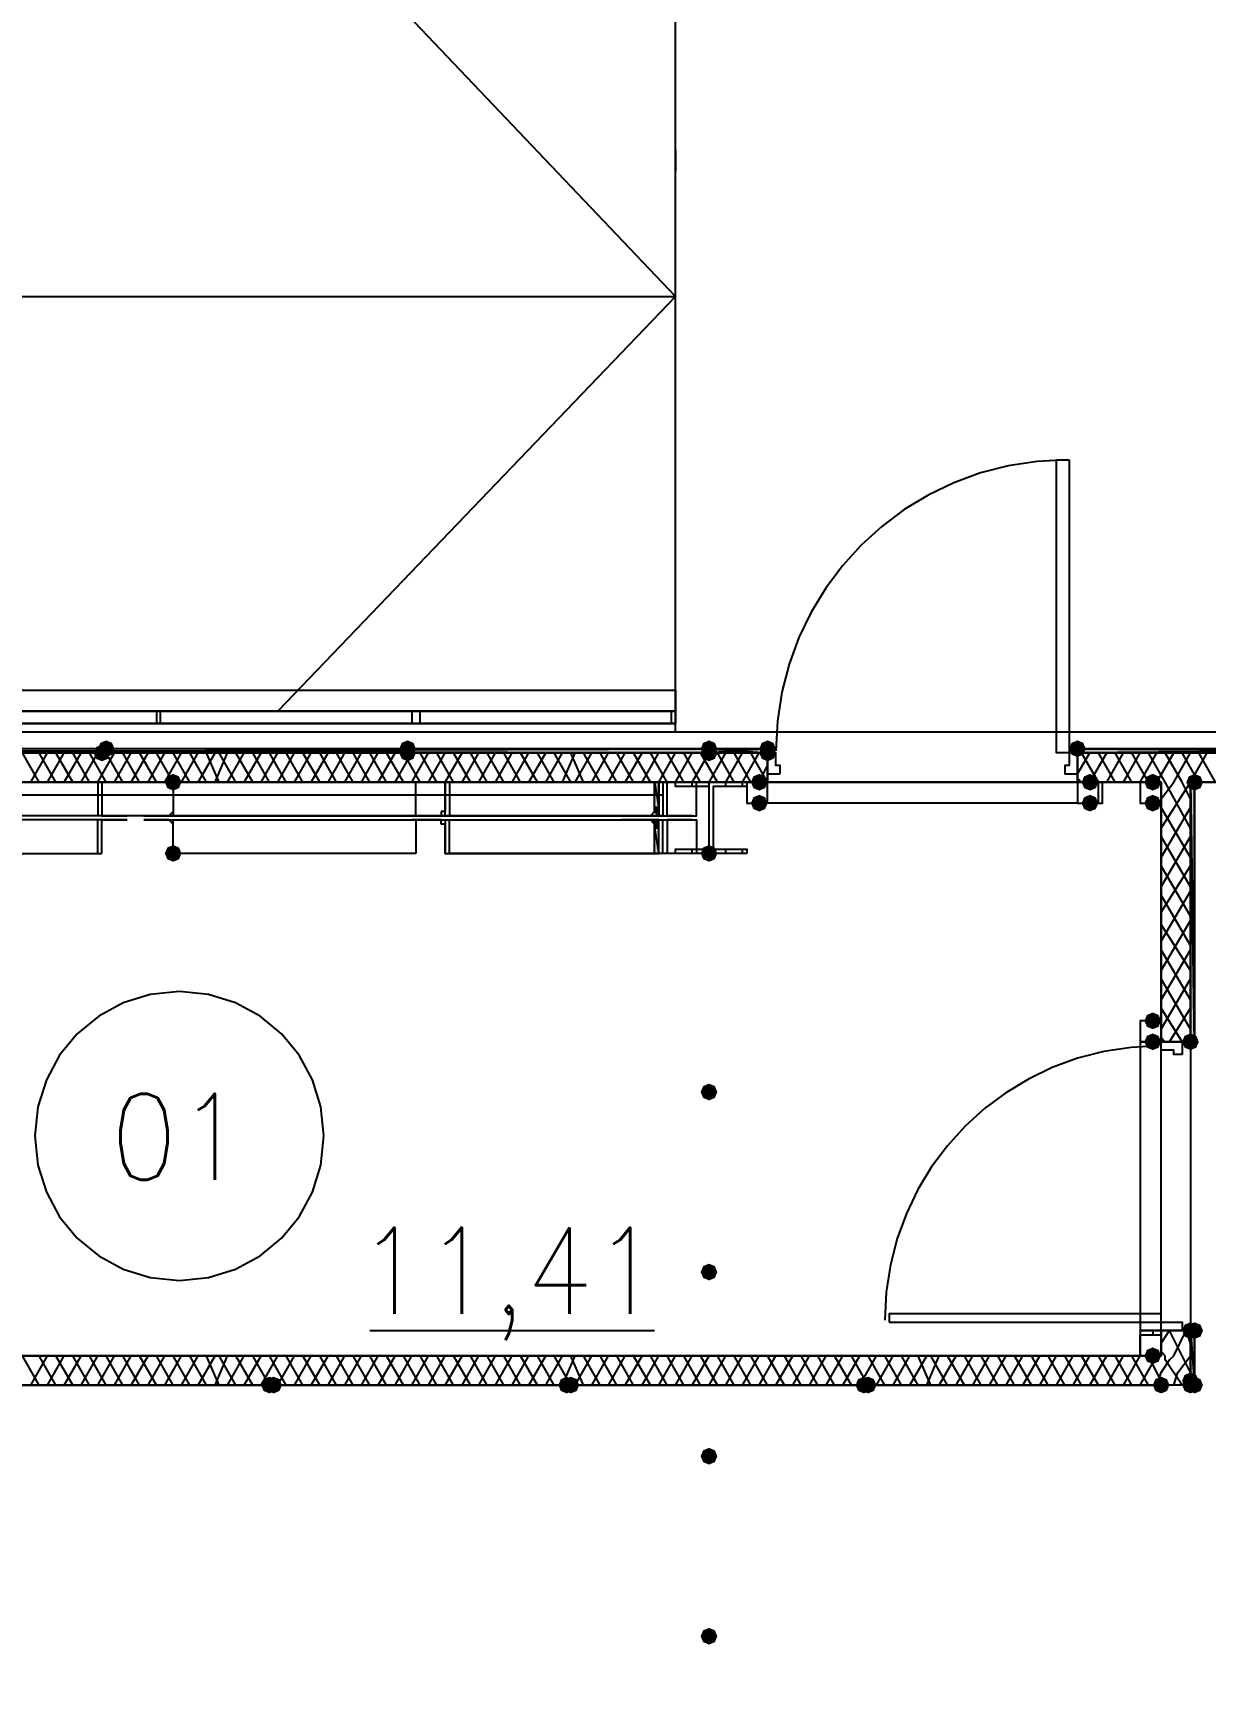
# Model space of a CAD drawing. Header units: millimetres. Extents: x 0 to 420, y 0 to 297.
# Drawn here: x 109.58 to 121.43, y 213.15 to 229.79 of the extents above; entities that cross this region are included whole.
import ezdxf

# ---------------------------------------------------------------- set-up
doc = ezdxf.new("R2010")
doc.units = ezdxf.units.MM
doc.layers.get('0').update_dxf_attribs({"linetype": 'CONTINUOUS'})
doc.styles.get("Standard").update_dxf_attribs({"font": 'STANDARD'})

msp = doc.modelspace()

# ---------------------------------------------------------------- hatches: boundary and pattern name
at = {"true_color": 0x0000fe}
for points in [[(110.405333, 222.546333), (110.380463, 222.486537), (110.320667, 222.461667), (110.260871, 222.486537), (110.236, 222.546333), (110.260871, 222.606129), (110.320667, 222.631), (110.380462, 222.606129)], [(113.453333, 222.546333), (113.428462, 222.486537), (113.368667, 222.461667), (113.308871, 222.486537), (113.284, 222.546333), (113.308871, 222.606129), (113.368667, 222.631), (113.428462, 222.606129)], [(116.501333, 222.546333), (116.476463, 222.486537), (116.416667, 222.461667), (116.356871, 222.486537), (116.332, 222.546333), (116.356871, 222.606129), (116.416667, 222.631), (116.476462, 222.606129)], [(116.501333, 222.546333), (116.476463, 222.486537), (116.416667, 222.461667), (116.356871, 222.486537), (116.332, 222.546333), (116.356871, 222.606129), (116.416667, 222.631), (116.476462, 222.606129)], [(117.094, 222.546333), (117.069129, 222.486537), (117.009333, 222.461667), (116.949538, 222.486537), (116.924667, 222.546333), (116.949537, 222.606129), (117.009333, 222.631), (117.069129, 222.606129)], [(120.226667, 222.546333), (120.201796, 222.486537), (120.142, 222.461667), (120.082204, 222.486537), (120.057333, 222.546333), (120.082204, 222.606129), (120.142, 222.631), (120.201796, 222.606129)], [(120.226667, 222.546333), (120.201796, 222.486537), (120.142, 222.461667), (120.082204, 222.486537), (120.057333, 222.546333), (120.082204, 222.606129), (120.142, 222.631), (120.201796, 222.606129)], [(110.363, 222.504), (110.338129, 222.444204), (110.278333, 222.419333), (110.218538, 222.444204), (110.193667, 222.504), (110.218537, 222.563796), (110.278333, 222.588667), (110.338129, 222.563796)], [(113.453333, 222.504), (113.428462, 222.444204), (113.368667, 222.419333), (113.308871, 222.444204), (113.284, 222.504), (113.308871, 222.563796), (113.368667, 222.588667), (113.428462, 222.563796)], [(116.501333, 222.504), (116.476463, 222.444204), (116.416667, 222.419333), (116.356871, 222.444204), (116.332, 222.504), (116.356871, 222.563796), (116.416667, 222.588667), (116.476462, 222.563796)], [(116.501333, 222.504), (116.476463, 222.444204), (116.416667, 222.419333), (116.356871, 222.444204), (116.332, 222.504), (116.356871, 222.563796), (116.416667, 222.588667), (116.476462, 222.563796)], [(116.501333, 222.504), (116.476463, 222.444204), (116.416667, 222.419333), (116.356871, 222.444204), (116.332, 222.504), (116.356871, 222.563796), (116.416667, 222.588667), (116.476462, 222.563796)], [(117.094, 222.504), (117.069129, 222.444204), (117.009333, 222.419333), (116.949538, 222.444204), (116.924667, 222.504), (116.949537, 222.563796), (117.009333, 222.588667), (117.069129, 222.563796)], [(121.412, 222.207667), (121.387129, 222.147871), (121.327333, 222.123), (121.267538, 222.147871), (121.242667, 222.207667), (121.267537, 222.267462), (121.327333, 222.292333), (121.387129, 222.267463)], [(121.412, 222.207667), (121.387129, 222.147871), (121.327333, 222.123), (121.267538, 222.147871), (121.242667, 222.207667), (121.267537, 222.267462), (121.327333, 222.292333), (121.387129, 222.267463)], [(121.369667, 219.583), (121.344796, 219.523204), (121.285, 219.498333), (121.225204, 219.523204), (121.200333, 219.583), (121.225204, 219.642796), (121.285, 219.667667), (121.344796, 219.642796)], [(121.369667, 216.662), (121.344796, 216.602204), (121.285, 216.577333), (121.225204, 216.602204), (121.200333, 216.662), (121.225204, 216.721796), (121.285, 216.746667), (121.344796, 216.721796)], [(121.412, 216.662), (121.387129, 216.602204), (121.327333, 216.577333), (121.267538, 216.602204), (121.242667, 216.662), (121.267537, 216.721796), (121.327333, 216.746667), (121.387129, 216.721796)], [(112.056333, 216.111667), (112.031463, 216.051871), (111.971667, 216.027), (111.911871, 216.051871), (111.887, 216.111667), (111.911871, 216.171462), (111.971667, 216.196333), (112.031462, 216.171463)], [(112.098667, 216.111667), (112.073796, 216.051871), (112.014, 216.027), (111.954204, 216.051871), (111.929333, 216.111667), (111.954204, 216.171462), (112.014, 216.196333), (112.073796, 216.171463)], [(115.062, 216.111667), (115.037129, 216.051871), (114.977333, 216.027), (114.917538, 216.051871), (114.892667, 216.111667), (114.917537, 216.171462), (114.977333, 216.196333), (115.037129, 216.171463)], [(115.104333, 216.111667), (115.079463, 216.051871), (115.019667, 216.027), (114.959871, 216.051871), (114.935, 216.111667), (114.959871, 216.171462), (115.019667, 216.196333), (115.079462, 216.171463)], [(118.067667, 216.111667), (118.042796, 216.051871), (117.983, 216.027), (117.923204, 216.051871), (117.898333, 216.111667), (117.923204, 216.171462), (117.983, 216.196333), (118.042796, 216.171463)], [(118.11, 216.111667), (118.085129, 216.051871), (118.025333, 216.027), (117.965538, 216.051871), (117.940667, 216.111667), (117.965537, 216.171462), (118.025333, 216.196333), (118.085129, 216.171463)], [(121.073333, 216.111667), (121.048463, 216.051871), (120.988667, 216.027), (120.928871, 216.051871), (120.904, 216.111667), (120.928871, 216.171462), (120.988667, 216.196333), (121.048462, 216.171463)], [(121.369667, 216.111667), (121.344796, 216.051871), (121.285, 216.027), (121.225204, 216.051871), (121.200333, 216.111667), (121.225204, 216.171462), (121.285, 216.196333), (121.344796, 216.171463)], [(121.369667, 216.111667), (121.344796, 216.051871), (121.285, 216.027), (121.225204, 216.051871), (121.200333, 216.111667), (121.225204, 216.171462), (121.285, 216.196333), (121.344796, 216.171463)], [(121.412, 216.111667), (121.387129, 216.051871), (121.327333, 216.027), (121.267538, 216.051871), (121.242667, 216.111667), (121.267537, 216.171462), (121.327333, 216.196333), (121.387129, 216.171463)]]:
    msp.add_hatch(color=0, dxfattribs=at).paths.add_polyline_path(points, flags=0)
at = {"true_color": 0x000007}
h = msp.add_hatch(color=0, dxfattribs=at)
h.paths.add_polyline_path([(116.416667, 222.546333), (104.182333, 222.546333), (116.416667, 222.504)], flags=0)
h.paths.add_polyline_path([(104.182333, 222.546333), (116.416667, 222.504), (104.182333, 222.504)], flags=0)
h = msp.add_hatch(color=0, dxfattribs=at)
h.paths.add_polyline_path([(117.009333, 222.546333), (116.416667, 222.546333), (117.009333, 222.504)], flags=0)
h.paths.add_polyline_path([(116.416667, 222.546333), (117.009333, 222.504), (116.416667, 222.504)], flags=0)
h = msp.add_hatch(color=0, dxfattribs=at)
h.paths.add_polyline_path([(125.052667, 222.546333), (120.142, 222.546333), (125.052667, 222.504)], flags=0)
h.paths.add_polyline_path([(120.142, 222.546333), (125.052667, 222.504), (120.142, 222.504)], flags=0)
for points in [[(111.082667, 222.207667), (111.057796, 222.147871), (110.998, 222.123), (110.938204, 222.147871), (110.913333, 222.207667), (110.938204, 222.267462), (110.998, 222.292333), (111.057796, 222.267463)], [(117.009333, 222.207667), (116.984463, 222.147871), (116.924667, 222.123), (116.864871, 222.147871), (116.84, 222.207667), (116.864871, 222.267462), (116.924667, 222.292333), (116.984462, 222.267463)], [(120.353667, 222.207667), (120.328796, 222.147871), (120.269, 222.123), (120.209204, 222.147871), (120.184333, 222.207667), (120.209204, 222.267462), (120.269, 222.292333), (120.328796, 222.267463)], [(120.988667, 222.207667), (120.963796, 222.147871), (120.904, 222.123), (120.844204, 222.147871), (120.819333, 222.207667), (120.844204, 222.267462), (120.904, 222.292333), (120.963796, 222.267463)], [(117.009333, 221.996), (116.984463, 221.936204), (116.924667, 221.911333), (116.864871, 221.936204), (116.84, 221.996), (116.864871, 222.055796), (116.924667, 222.080667), (116.984462, 222.055796)], [(120.353667, 221.996), (120.328796, 221.936204), (120.269, 221.911333), (120.209204, 221.936204), (120.184333, 221.996), (120.209204, 222.055796), (120.269, 222.080667), (120.328796, 222.055796)], [(120.988667, 221.996), (120.963796, 221.936204), (120.904, 221.911333), (120.844204, 221.936204), (120.819333, 221.996), (120.844204, 222.055796), (120.904, 222.080667), (120.963796, 222.055796)], [(111.082667, 221.488), (111.057796, 221.428204), (110.998, 221.403333), (110.938204, 221.428204), (110.913333, 221.488), (110.938204, 221.547796), (110.998, 221.572667), (111.057796, 221.547796)], [(116.501333, 221.488), (116.476463, 221.428204), (116.416667, 221.403333), (116.356871, 221.428204), (116.332, 221.488), (116.356871, 221.547796), (116.416667, 221.572667), (116.476462, 221.547796)], [(120.988667, 219.794667), (120.963796, 219.734871), (120.904, 219.71), (120.844204, 219.734871), (120.819333, 219.794667), (120.844204, 219.854462), (120.904, 219.879333), (120.963796, 219.854463)], [(120.988667, 219.583), (120.963796, 219.523204), (120.904, 219.498333), (120.844204, 219.523204), (120.819333, 219.583), (120.844204, 219.642796), (120.904, 219.667667), (120.963796, 219.642796)], [(116.501333, 219.075), (116.476463, 219.015204), (116.416667, 218.990333), (116.356871, 219.015204), (116.332, 219.075), (116.356871, 219.134796), (116.416667, 219.159667), (116.476462, 219.134796)], [(116.501333, 217.254667), (116.476463, 217.194871), (116.416667, 217.17), (116.356871, 217.194871), (116.332, 217.254667), (116.356871, 217.314462), (116.416667, 217.339333), (116.476462, 217.314463)], [(120.988667, 216.408), (120.963796, 216.348204), (120.904, 216.323333), (120.844204, 216.348204), (120.819333, 216.408), (120.844204, 216.467796), (120.904, 216.492667), (120.963796, 216.467796)], [(121.369667, 216.154), (121.344796, 216.094204), (121.285, 216.069333), (121.225204, 216.094204), (121.200333, 216.154), (121.225204, 216.213796), (121.285, 216.238667), (121.344796, 216.213796)], [(116.501333, 215.392), (116.476463, 215.332204), (116.416667, 215.307333), (116.356871, 215.332204), (116.332, 215.392), (116.356871, 215.451796), (116.416667, 215.476667), (116.476462, 215.451796)], [(116.501333, 213.571667), (116.476463, 213.511871), (116.416667, 213.487), (116.356871, 213.511871), (116.332, 213.571667), (116.356871, 213.631462), (116.416667, 213.656333), (116.476462, 213.631463)]]:
    msp.add_hatch(color=0, dxfattribs=at).paths.add_polyline_path(points, flags=0)
at = {"true_color": 0x000062}
for points in [[(115.908667, 222.207667), (115.866333, 222.207667)], [(115.527667, 221.869), (115.612333, 221.869)], [(115.527667, 221.826667), (115.612333, 221.826667)], [(115.824, 221.869), (115.908667, 221.869)]]:
    msp.add_hatch(color=0, dxfattribs=at).paths.add_polyline_path(points, flags=0)
h = msp.add_hatch(color=0, dxfattribs=at)
h.paths.add_polyline_path([(115.908667, 222.207667), (115.866333, 222.207667), (115.908667, 221.953667)], flags=0)
h.paths.add_polyline_path([(115.866333, 222.207667), (115.908667, 221.953667), (115.866333, 221.953667)], flags=0)
at = {"true_color": 0x000007}
h = msp.add_hatch(color=0, dxfattribs=at)
h.paths.add_polyline_path([(121.327333, 222.207667), (121.285, 222.207667), (121.327333, 219.583)], flags=0)
h.paths.add_polyline_path([(121.285, 222.207667), (121.327333, 219.583), (121.285, 219.583)], flags=0)
at = {"true_color": 0x000062}
h = msp.add_hatch(color=0, dxfattribs=at)
h.paths.add_polyline_path([(115.908667, 221.953667), (115.866333, 221.953667), (115.908667, 221.911333)], flags=0)
h.paths.add_polyline_path([(115.866333, 221.953667), (115.908667, 221.911333), (115.866333, 221.911333)], flags=0)
h.paths.add_polyline_path([(115.908667, 221.911333), (115.866333, 221.911333)], flags=0)
h.paths.add_polyline_path([(115.866333, 221.911333), (115.908667, 221.911333)], flags=0)
h.paths.add_polyline_path([(115.908667, 221.911333), (115.866333, 221.911333)], flags=0)
h.paths.add_polyline_path([(115.908667, 221.911333), (115.866333, 221.911333)], flags=0)
h.paths.add_polyline_path([(115.866333, 221.911333), (115.908667, 221.911333)], flags=0)
h.paths.add_polyline_path([(115.908667, 221.911333), (115.866333, 221.911333)], flags=0)
h = msp.add_hatch(color=0, dxfattribs=at)
h.paths.add_polyline_path([(115.527667, 221.869), (115.612333, 221.869)], flags=0)
h.paths.add_polyline_path([(115.612333, 221.869), (115.527667, 221.869)], flags=0)
h = msp.add_hatch(color=0, dxfattribs=at)
h.paths.add_polyline_path([(115.527667, 221.869), (115.908667, 221.869)], flags=0)
h.paths.add_polyline_path([(115.908667, 221.869), (115.527667, 221.869)], flags=0)
h.paths.add_polyline_path([(115.908667, 221.869), (115.527667, 221.869)], flags=0)
h.paths.add_polyline_path([(115.527667, 221.869), (115.908667, 221.869)], flags=0)
h.paths.add_polyline_path([(115.908667, 221.869), (115.527667, 221.869)], flags=0)
h.paths.add_polyline_path([(115.908667, 221.869), (115.527667, 221.869)], flags=0)
h.paths.add_polyline_path([(115.527667, 221.869), (115.908667, 221.869)], flags=0)
h.paths.add_polyline_path([(115.908667, 221.869), (115.527667, 221.869)], flags=0)
h.paths.add_polyline_path([(115.908667, 221.869), (115.527667, 221.869)], flags=0)
h.paths.add_polyline_path([(115.527667, 221.869), (115.908667, 221.869)], flags=0)
h.paths.add_polyline_path([(115.908667, 221.869), (115.527667, 221.869)], flags=0)
h.paths.add_polyline_path([(115.908667, 221.869), (115.527667, 221.869)], flags=0)
h = msp.add_hatch(color=0, dxfattribs=at)
h.paths.add_polyline_path([(115.527667, 221.826667), (115.908667, 221.826667)], flags=0)
h.paths.add_polyline_path([(115.908667, 221.826667), (115.527667, 221.826667)], flags=0)
h.paths.add_polyline_path([(115.908667, 221.826667), (115.527667, 221.826667)], flags=0)
h.paths.add_polyline_path([(115.527667, 221.826667), (115.908667, 221.826667)], flags=0)
h.paths.add_polyline_path([(115.908667, 221.826667), (115.527667, 221.826667)], flags=0)
h.paths.add_polyline_path([(115.908667, 221.826667), (115.527667, 221.826667)], flags=0)
h.paths.add_polyline_path([(115.527667, 221.826667), (115.908667, 221.826667)], flags=0)
h.paths.add_polyline_path([(115.908667, 221.826667), (115.527667, 221.826667)], flags=0)
h.paths.add_polyline_path([(115.908667, 221.826667), (115.527667, 221.826667)], flags=0)
h.paths.add_polyline_path([(115.527667, 221.826667), (115.908667, 221.826667)], flags=0)
h.paths.add_polyline_path([(115.908667, 221.826667), (115.527667, 221.826667)], flags=0)
h.paths.add_polyline_path([(115.908667, 221.826667), (115.527667, 221.826667)], flags=0)
h = msp.add_hatch(color=0, dxfattribs=at)
h.paths.add_polyline_path([(115.527667, 221.826667), (115.612333, 221.826667)], flags=0)
h.paths.add_polyline_path([(115.612333, 221.826667), (115.527667, 221.826667)], flags=0)
h = msp.add_hatch(color=0, dxfattribs=at)
h.paths.add_polyline_path([(115.908667, 221.911333), (115.866333, 221.911333), (115.908667, 221.869)], flags=0)
h.paths.add_polyline_path([(115.866333, 221.911333), (115.908667, 221.869), (115.824, 221.869)], flags=0)
h.paths.add_polyline_path([(115.908667, 221.869), (115.824, 221.869), (115.612333, 221.869)], flags=0)
h = msp.add_hatch(color=0, dxfattribs=at)
h.paths.add_polyline_path([(115.908667, 221.826667), (115.612333, 221.826667)], flags=0)
h.paths.add_polyline_path([(115.612333, 221.826667), (115.908667, 221.826667), (115.824, 221.826667)], flags=0)
h = msp.add_hatch(color=0, dxfattribs=at)
h.paths.add_polyline_path([(115.908667, 221.826667), (115.824, 221.826667), (115.908667, 221.784333)], flags=0)
h.paths.add_polyline_path([(115.824, 221.826667), (115.908667, 221.784333), (115.866333, 221.784333)], flags=0)
h.paths.add_polyline_path([(115.908667, 221.784333), (115.866333, 221.784333)], flags=0)
h.paths.add_polyline_path([(115.866333, 221.784333), (115.908667, 221.784333)], flags=0)
h.paths.add_polyline_path([(115.908667, 221.784333), (115.866333, 221.784333)], flags=0)
h.paths.add_polyline_path([(115.908667, 221.784333), (115.866333, 221.784333)], flags=0)
h.paths.add_polyline_path([(115.866333, 221.784333), (115.908667, 221.784333)], flags=0)
h.paths.add_polyline_path([(115.908667, 221.784333), (115.866333, 221.784333)], flags=0)
h = msp.add_hatch(color=0, dxfattribs=at)
h.paths.add_polyline_path([(115.908667, 221.784333), (115.866333, 221.784333), (115.908667, 221.742)], flags=0)
h.paths.add_polyline_path([(115.866333, 221.784333), (115.908667, 221.742), (115.866333, 221.742)], flags=0)
h = msp.add_hatch(color=0, dxfattribs=at)
h.paths.add_polyline_path([(115.908667, 221.742), (115.866333, 221.742), (115.908667, 221.488)], flags=0)
h.paths.add_polyline_path([(115.866333, 221.742), (115.908667, 221.488), (115.866333, 221.488)], flags=0)
h.paths.add_polyline_path([(115.908667, 221.488), (115.866333, 221.488)], flags=0)
h.paths.add_polyline_path([(115.866333, 221.488), (115.908667, 221.488)], flags=0)
h.paths.add_polyline_path([(115.908667, 221.488), (115.866333, 221.488)], flags=0)
h.paths.add_polyline_path([(115.908667, 221.488), (115.866333, 221.488)], flags=0)
h.paths.add_polyline_path([(115.866333, 221.488), (115.908667, 221.488)], flags=0)
h.paths.add_polyline_path([(115.908667, 221.488), (115.866333, 221.488)], flags=0)
at = {"true_color": 0x000007}
h = msp.add_hatch(color=0, dxfattribs=at)
h.paths.add_polyline_path([(121.327333, 216.662), (121.285, 216.662), (121.327333, 216.111667)], flags=0)
h.paths.add_polyline_path([(121.285, 216.662), (121.327333, 216.111667), (121.285, 216.111667)], flags=0)
h = msp.add_hatch(color=0, dxfattribs=at)
h.paths.add_polyline_path([(104.478667, 216.111667), (120.988667, 216.111667)], flags=0)
h.paths.add_polyline_path([(120.988667, 216.111667), (104.478667, 216.111667)], flags=0)

# ---------------------------------------------------------------- linework, layer by layer
at = {"color": 0, "true_color": 0x000007}
for points in [[(89.958333, 222.927333), (116.078, 222.927333), (116.078, 231.351667), (89.958333, 231.351667)], [(116.078, 227.118333), (112.056333, 231.351667)], [(116.078, 227.118333), (116.078, 231.351667), (115.824, 231.351667)], [(116.078, 228.6), (116.078, 228.515333), (116.078, 228.388333)], [(89.958333, 227.118333), (116.078, 227.118333), (112.056333, 222.927333)], [(115.824, 222.927333), (115.951, 222.927333), (116.078, 222.927333), (116.078, 227.118333)], [(116.078, 225.679), (116.078, 225.763667), (116.078, 225.890667)], [(120.036167, 225.467333), (119.735347, 225.452143), (119.443217, 225.407559), (119.161256, 225.335059), (118.890943, 225.236123), (118.633755, 225.11223), (118.391173, 224.964857), (118.164675, 224.795485), (117.955741, 224.605593), (117.765848, 224.396658), (117.596476, 224.17016), (117.449104, 223.927578), (117.32521, 223.670391), (117.226274, 223.400077), (117.153774, 223.118116), (117.10919, 222.825986), (117.094, 222.525167)], [(104.182333, 222.504), (116.416667, 222.504), (104.182333, 222.504), (116.416667, 222.546333)], [(104.182333, 222.504), (116.416667, 222.504), (116.416667, 222.546333), (104.182333, 222.546333)], [(104.182333, 222.504), (116.416667, 222.504), (116.416667, 222.546333), (104.182333, 222.546333)], [(117.009333, 222.504), (104.478667, 222.504)], [(109.643333, 222.207667), (109.474, 222.504)], [(109.558667, 222.207667), (109.728, 222.504)], [(109.812667, 222.207667), (109.643333, 222.504)], [(109.728, 222.207667), (109.897333, 222.504)], [(109.982, 222.207667), (109.812667, 222.504)], [(109.897333, 222.207667), (110.066667, 222.504)], [(110.151333, 222.207667), (109.982, 222.504)], [(110.066667, 222.207667), (110.236, 222.504)], [(110.320667, 222.207667), (110.151333, 222.504)], [(110.236, 222.207667), (110.405333, 222.504)], [(110.49, 222.207667), (110.320667, 222.504)], [(110.405333, 222.207667), (110.574667, 222.504)], [(110.659333, 222.207667), (110.49, 222.504)], [(110.574667, 222.207667), (110.744, 222.504)], [(110.828667, 222.207667), (110.659333, 222.504)], [(110.744, 222.207667), (110.913333, 222.504)], [(110.998, 222.207667), (110.828667, 222.504)], [(110.913333, 222.207667), (111.082667, 222.504)], [(111.167333, 222.207667), (110.998, 222.504)], [(111.082667, 222.207667), (111.252, 222.504)], [(111.336667, 222.207667), (111.167333, 222.504)], [(111.252, 222.207667), (111.421333, 222.504)], [(111.463667, 222.207667), (111.336667, 222.504)], [(111.421333, 222.207667), (111.548333, 222.504)], [(111.633, 222.207667), (111.463667, 222.504)], [(111.548333, 222.207667), (111.717667, 222.504)], [(111.802333, 222.207667), (111.633, 222.504)], [(111.717667, 222.207667), (111.887, 222.504)], [(111.971667, 222.207667), (111.802333, 222.504)], [(111.887, 222.207667), (112.056333, 222.504)], [(112.141, 222.207667), (111.971667, 222.504)], [(112.056333, 222.207667), (112.225667, 222.504)], [(112.310333, 222.207667), (112.141, 222.504)], [(112.225667, 222.207667), (112.395, 222.504)], [(112.479667, 222.207667), (112.310333, 222.504)], [(112.395, 222.207667), (112.564333, 222.504)], [(112.649, 222.207667), (112.479667, 222.504)], [(112.564333, 222.207667), (112.733667, 222.504)], [(112.818333, 222.207667), (112.649, 222.504)], [(112.733667, 222.207667), (112.903, 222.504)], [(112.987667, 222.207667), (112.818333, 222.504)], [(112.903, 222.207667), (113.072333, 222.504)], [(113.157, 222.207667), (112.987667, 222.504)], [(113.072333, 222.207667), (113.241667, 222.504)], [(113.326333, 222.207667), (113.157, 222.504)], [(113.241667, 222.207667), (113.411, 222.504)], [(113.495667, 222.207667), (113.326333, 222.504)], [(113.411, 222.207667), (113.580333, 222.504)], [(113.665, 222.207667), (113.495667, 222.504)], [(113.580333, 222.207667), (113.749667, 222.504)], [(113.834333, 222.207667), (113.665, 222.504)], [(113.749667, 222.207667), (113.919, 222.504)], [(114.003667, 222.207667), (113.834333, 222.504)], [(113.919, 222.207667), (114.088333, 222.504)], [(114.173, 222.207667), (114.003667, 222.504)], [(114.088333, 222.207667), (114.257667, 222.504)], [(114.342333, 222.207667), (114.173, 222.504)], [(114.257667, 222.207667), (114.427, 222.504)], [(114.511667, 222.207667), (114.342333, 222.504)], [(114.427, 222.207667), (114.596333, 222.504)], [(114.681, 222.207667), (114.511667, 222.504)], [(114.596333, 222.207667), (114.765667, 222.504)], [(114.850333, 222.207667), (114.681, 222.504)], [(114.765667, 222.207667), (114.935, 222.504)], [(115.019667, 222.207667), (114.850333, 222.504)], [(114.935, 222.207667), (115.062, 222.504)], [(115.146667, 222.207667), (115.019667, 222.504)], [(115.062, 222.207667), (115.231333, 222.504)], [(115.316, 222.207667), (115.146667, 222.504)], [(115.231333, 222.207667), (115.400667, 222.504)], [(115.485333, 222.207667), (115.316, 222.504)], [(115.400667, 222.207667), (115.57, 222.504)], [(115.654667, 222.207667), (115.485333, 222.504)], [(115.57, 222.207667), (115.739333, 222.504)], [(115.824, 222.207667), (115.654667, 222.504)], [(115.739333, 222.207667), (115.908667, 222.504)], [(115.993333, 222.207667), (115.824, 222.504)], [(115.908667, 222.207667), (116.078, 222.504)], [(116.162667, 222.207667), (115.993333, 222.504)], [(116.078, 222.207667), (116.247333, 222.504)], [(116.332, 222.207667), (116.162667, 222.504)], [(116.247333, 222.207667), (116.416667, 222.504)], [(116.501333, 222.207667), (116.332, 222.504)], [(116.416667, 222.546333), (117.009333, 222.546333), (116.416667, 222.504), (117.009333, 222.504)], [(116.416667, 222.207667), (116.586, 222.504)], [(116.670667, 222.207667), (116.501333, 222.504)], [(116.586, 222.207667), (116.755333, 222.504)], [(116.84, 222.207667), (116.670667, 222.504)], [(116.755333, 222.207667), (116.924667, 222.504)], [(117.009333, 222.207667), (116.84, 222.504)], [(117.009333, 222.461667), (117.009333, 222.504)], [(117.009333, 222.504), (117.009333, 222.292333), (117.009333, 222.207667)], [(117.009333, 222.207667), (117.009333, 222.292333), (117.009333, 222.504), (117.009333, 222.292333)], [(120.142, 222.546333), (125.052667, 222.546333), (120.142, 222.504), (125.052667, 222.504)], [(120.142, 222.292333), (120.269, 222.504)], [(120.142, 222.504), (120.142, 222.292333), (120.142, 222.207667)], [(120.142, 222.207667), (120.142, 222.292333), (120.142, 222.504), (120.142, 222.292333)], [(125.052667, 222.504), (120.142, 222.504)], [(120.353667, 222.207667), (120.184333, 222.504)], [(120.269, 222.207667), (120.438333, 222.504)], [(120.523, 222.207667), (120.353667, 222.504)], [(120.438333, 222.207667), (120.607667, 222.504)], [(120.692333, 222.207667), (120.523, 222.504)], [(120.607667, 222.207667), (120.777, 222.504)], [(120.861667, 222.207667), (120.692333, 222.504)], [(120.777, 222.207667), (120.946333, 222.504)], [(121.031, 222.207667), (120.861667, 222.504)], [(120.946333, 222.207667), (121.115667, 222.504)], [(121.200333, 222.207667), (121.031, 222.504)], [(121.115667, 222.207667), (121.285, 222.504)], [(121.369667, 222.207667), (121.200333, 222.504)], [(121.285, 222.207667), (121.454333, 222.504)], [(121.539, 222.207667), (121.369667, 222.504)], [(116.924667, 222.207667), (117.009333, 222.377)], [(104.478667, 222.207667), (117.009333, 222.207667)], [(110.236, 222.207667), (110.278333, 222.207667)], [(110.278333, 222.207667), (110.278333, 221.911333), (110.278333, 221.869), (110.532333, 221.869)], [(110.998, 222.207667), (110.998, 221.911333), (110.955667, 221.869), (110.744, 221.869), (110.701667, 221.869)], [(113.749667, 221.869), (113.749667, 222.207667), (113.749667, 221.911333), (113.707333, 221.911333)], [(113.749667, 222.207667), (115.908667, 222.207667)], [(115.951, 222.207667), (113.792, 222.207667), (113.792, 221.869), (115.951, 221.869), (116.247333, 221.869), (115.993333, 221.869), (115.993333, 221.911333), (115.993333, 222.207667), (115.951, 222.207667), (115.951, 221.869)], [(115.908667, 221.869), (116.289667, 221.869), (116.289667, 222.207667), (115.908667, 222.207667)], [(116.078, 222.165333), (116.078, 222.207667)], [(116.247333, 222.165333), (116.247333, 222.207667)], [(116.416667, 221.488), (116.416667, 222.207667)], [(116.586, 222.165333), (116.586, 222.207667)], [(116.755333, 222.165333), (116.755333, 222.207667)], [(117.009333, 222.080667), (117.009333, 222.207667), (118.575667, 222.207667)], [(118.575667, 222.207667), (120.142, 222.207667), (120.142, 222.080667)], [(120.184333, 222.207667), (120.142, 222.25)], [(120.142, 222.207667), (120.988667, 222.207667)], [(120.988667, 222.038333), (121.115667, 222.207667)], [(120.988667, 221.742), (121.285, 222.207667)], [(120.988667, 222.207667), (120.988667, 219.583)], [(121.285, 221.742), (121.031, 222.207667)], [(121.285, 222.038333), (121.200333, 222.207667)], [(121.327333, 219.583), (121.327333, 222.207667), (121.327333, 219.583), (121.285, 222.207667)], [(121.285, 219.583), (121.285, 222.207667)], [(121.285, 222.207667), (124.883333, 222.207667)], [(105.325333, 222.080667), (105.325333, 221.869), (105.325333, 221.911333), (105.325333, 222.080667), (115.951, 222.080667), (115.951, 221.869), (105.325333, 221.869)], [(118.575667, 221.996), (117.009333, 221.996), (117.009333, 222.080667)], [(120.142, 222.080667), (120.142, 221.996), (118.575667, 221.996)], [(120.988667, 221.445667), (121.285, 221.953667)], [(121.285, 221.445667), (120.988667, 221.953667)], [(110.532333, 221.869), (110.236, 221.869)], [(110.532333, 221.826667), (110.236, 221.826667)], [(110.278333, 221.488), (110.278333, 221.784333), (110.278333, 221.826667), (110.532333, 221.826667)], [(110.701667, 221.869), (110.998, 221.869)], [(110.701667, 221.826667), (110.998, 221.826667)], [(110.998, 221.488), (110.998, 221.784333), (110.955667, 221.826667), (110.744, 221.826667), (110.701667, 221.826667)], [(113.707333, 221.911333), (113.707333, 221.869), (113.411, 221.869), (113.749667, 221.869)], [(113.411, 221.869), (113.707333, 221.869)], [(113.707333, 221.784333), (113.707333, 221.826667), (113.411, 221.826667), (113.749667, 221.826667)], [(113.411, 221.826667), (113.707333, 221.826667)], [(113.749667, 221.826667), (113.749667, 221.488), (113.749667, 221.784333), (113.707333, 221.784333)], [(113.749667, 221.869), (115.908667, 221.869)], [(113.749667, 221.826667), (115.908667, 221.826667)], [(115.951, 221.488), (113.792, 221.488), (113.792, 221.826667), (115.951, 221.826667), (116.247333, 221.826667), (115.993333, 221.826667), (115.993333, 221.784333), (115.993333, 221.488), (115.951, 221.488), (115.951, 221.826667)], [(115.527667, 221.869), (115.824, 221.869)], [(115.527667, 221.826667), (115.824, 221.826667)], [(115.908667, 221.826667), (116.289667, 221.826667), (116.289667, 221.488), (115.908667, 221.488)], [(120.988667, 221.149333), (121.285, 221.657333)], [(121.285, 221.149333), (120.988667, 221.657333)], [(110.236, 221.488), (110.278333, 221.488)], [(113.749667, 221.488), (115.908667, 221.488)], [(116.078, 221.488), (116.078, 221.530333)], [(116.247333, 221.488), (116.247333, 221.530333)], [(116.586, 221.488), (116.586, 221.530333)], [(116.755333, 221.488), (116.755333, 221.530333)], [(120.988667, 220.895333), (121.285, 221.361)], [(121.285, 220.853), (120.988667, 221.361)], [(120.988667, 220.599), (121.285, 221.107)], [(121.285, 220.556667), (120.988667, 221.064667)], [(120.988667, 220.302667), (121.285, 220.810667)], [(121.285, 220.302667), (120.988667, 220.768333)], [(120.988667, 220.006333), (121.285, 220.514333)], [(121.285, 220.006333), (120.988667, 220.514333)], [(120.988667, 219.71), (121.285, 220.218)], [(121.285, 219.71), (120.988667, 220.218)], [(112.522, 218.6305), (112.492328, 218.924842), (112.407227, 219.198993), (112.27257, 219.44708), (112.09423, 219.66323), (111.87808, 219.84157), (111.629993, 219.976227), (111.355842, 220.061328), (111.0615, 220.091), (110.767158, 220.061328), (110.493007, 219.976227), (110.24492, 219.84157), (110.02877, 219.66323), (109.85043, 219.44708), (109.715773, 219.198993), (109.630672, 218.924842), (109.601, 218.6305)], [(121.200333, 219.583), (120.988667, 219.921667)], [(121.073333, 219.583), (121.285, 219.921667)], [(121.031, 219.583), (120.988667, 219.625333)], [(121.242667, 219.583), (121.285, 219.625333)], [(120.9675, 219.540667), (120.683994, 219.526351), (120.408677, 219.484333), (120.142944, 219.416006), (119.888188, 219.322764), (119.645803, 219.206001), (119.417183, 219.06711), (119.203721, 218.907486), (119.006811, 218.728523), (118.827847, 218.531613), (118.668223, 218.318151), (118.529333, 218.08953), (118.41257, 217.847145), (118.319328, 217.592389), (118.251001, 217.326656), (118.208982, 217.051339), (118.194667, 216.767833)], [(120.904, 219.583), (120.777, 219.583), (120.777, 218.101333)], [(120.988667, 218.101333), (120.988667, 219.583), (120.904, 219.583)], [(121.285, 219.583), (121.200333, 219.583), (120.988667, 219.583)], [(121.285, 219.583), (121.200333, 219.583)], [(109.601, 218.6305), (109.630672, 218.336158), (109.715773, 218.062007), (109.85043, 217.81392), (110.02877, 217.59777), (110.24492, 217.41943), (110.493007, 217.284773), (110.767158, 217.199672), (111.0615, 217.17), (111.355842, 217.199672), (111.629993, 217.284773), (111.87808, 217.41943), (112.09423, 217.59777), (112.27257, 217.81392), (112.407227, 218.062007), (112.492328, 218.336158), (112.522, 218.6305)], [(120.777, 218.101333), (120.777, 216.662), (120.904, 216.662)], [(120.904, 216.662), (120.988667, 216.662), (120.988667, 218.101333)], [(112.987667, 216.662), (115.866333, 216.662)], [(120.904, 216.662), (120.904, 216.619667)], [(120.988667, 216.535), (121.073333, 216.662)], [(121.285, 216.662), (121.200333, 216.662), (120.988667, 216.662)], [(120.988667, 216.662), (120.988667, 216.408)], [(121.200333, 216.408), (121.073333, 216.662)], [(121.115667, 216.408), (121.242667, 216.662)], [(121.285, 216.662), (121.200333, 216.662)], [(121.285, 216.535), (121.242667, 216.662)], [(121.285, 216.111667), (121.285, 216.662), (121.327333, 216.111667), (121.327333, 216.662)], [(121.285, 216.111667), (121.285, 216.662)], [(121.031, 216.408), (120.988667, 216.450333)], [(121.285, 216.408), (121.285, 216.450333)], [(120.988667, 216.408), (104.478667, 216.408)], [(109.643333, 216.111667), (109.474, 216.408)], [(109.558667, 216.111667), (109.728, 216.408)], [(109.812667, 216.111667), (109.643333, 216.408)], [(109.728, 216.111667), (109.897333, 216.408)], [(109.982, 216.111667), (109.812667, 216.408)], [(109.897333, 216.111667), (110.066667, 216.408)], [(110.151333, 216.111667), (109.982, 216.408)], [(110.066667, 216.111667), (110.236, 216.408)], [(110.320667, 216.111667), (110.151333, 216.408)], [(110.236, 216.111667), (110.405333, 216.408)], [(110.49, 216.111667), (110.320667, 216.408)], [(110.405333, 216.111667), (110.574667, 216.408)], [(110.659333, 216.111667), (110.49, 216.408)], [(110.574667, 216.111667), (110.744, 216.408)], [(110.828667, 216.111667), (110.659333, 216.408)], [(110.744, 216.111667), (110.913333, 216.408)], [(110.998, 216.111667), (110.828667, 216.408)], [(110.913333, 216.111667), (111.082667, 216.408)], [(111.167333, 216.111667), (110.998, 216.408)], [(111.082667, 216.111667), (111.252, 216.408)], [(111.336667, 216.111667), (111.167333, 216.408)], [(111.252, 216.111667), (111.421333, 216.408)], [(111.463667, 216.111667), (111.336667, 216.408)], [(111.421333, 216.111667), (111.548333, 216.408)], [(111.633, 216.111667), (111.463667, 216.408)], [(111.548333, 216.111667), (111.717667, 216.408)], [(111.802333, 216.111667), (111.633, 216.408)], [(111.717667, 216.111667), (111.887, 216.408)], [(111.971667, 216.111667), (111.802333, 216.408)], [(111.887, 216.111667), (112.056333, 216.408)], [(112.141, 216.111667), (111.971667, 216.408)], [(112.056333, 216.111667), (112.225667, 216.408)], [(112.310333, 216.111667), (112.141, 216.408)], [(112.225667, 216.111667), (112.395, 216.408)], [(112.479667, 216.111667), (112.310333, 216.408)], [(112.395, 216.111667), (112.564333, 216.408)], [(112.649, 216.111667), (112.479667, 216.408)], [(112.564333, 216.111667), (112.733667, 216.408)], [(112.818333, 216.111667), (112.649, 216.408)], [(112.733667, 216.111667), (112.903, 216.408)], [(112.987667, 216.111667), (112.818333, 216.408)], [(112.903, 216.111667), (113.072333, 216.408)], [(113.157, 216.111667), (112.987667, 216.408)], [(113.072333, 216.111667), (113.241667, 216.408)], [(113.326333, 216.111667), (113.157, 216.408)], [(113.241667, 216.111667), (113.411, 216.408)], [(113.495667, 216.111667), (113.326333, 216.408)], [(113.411, 216.111667), (113.580333, 216.408)], [(113.665, 216.111667), (113.495667, 216.408)], [(113.580333, 216.111667), (113.749667, 216.408)], [(113.834333, 216.111667), (113.665, 216.408)], [(113.749667, 216.111667), (113.919, 216.408)], [(114.003667, 216.111667), (113.834333, 216.408)], [(113.919, 216.111667), (114.088333, 216.408)], [(114.173, 216.111667), (114.003667, 216.408)], [(114.088333, 216.111667), (114.257667, 216.408)], [(114.342333, 216.111667), (114.173, 216.408)], [(114.257667, 216.111667), (114.427, 216.408)], [(114.511667, 216.111667), (114.342333, 216.408)], [(114.427, 216.111667), (114.596333, 216.408)], [(114.681, 216.111667), (114.511667, 216.408)], [(114.596333, 216.111667), (114.765667, 216.408)], [(114.850333, 216.111667), (114.681, 216.408)], [(114.765667, 216.111667), (114.935, 216.408)], [(115.019667, 216.111667), (114.850333, 216.408)], [(114.935, 216.111667), (115.062, 216.408)], [(115.146667, 216.111667), (115.019667, 216.408)], [(115.062, 216.111667), (115.231333, 216.408)], [(115.316, 216.111667), (115.146667, 216.408)], [(115.231333, 216.111667), (115.400667, 216.408)], [(115.485333, 216.111667), (115.316, 216.408)], [(115.400667, 216.111667), (115.57, 216.408)], [(115.654667, 216.111667), (115.485333, 216.408)], [(115.57, 216.111667), (115.739333, 216.408)], [(115.824, 216.111667), (115.654667, 216.408)], [(115.739333, 216.111667), (115.908667, 216.408)], [(115.993333, 216.111667), (115.824, 216.408)], [(115.908667, 216.111667), (116.078, 216.408)], [(116.162667, 216.111667), (115.993333, 216.408)], [(116.078, 216.111667), (116.247333, 216.408)], [(116.332, 216.111667), (116.162667, 216.408)], [(116.247333, 216.111667), (116.416667, 216.408)], [(116.501333, 216.111667), (116.332, 216.408)], [(116.416667, 216.111667), (116.586, 216.408)], [(116.670667, 216.111667), (116.501333, 216.408)], [(116.586, 216.111667), (116.755333, 216.408)], [(116.84, 216.111667), (116.670667, 216.408)], [(116.755333, 216.111667), (116.924667, 216.408)], [(117.009333, 216.111667), (116.84, 216.408)], [(116.924667, 216.111667), (117.094, 216.408)], [(117.178667, 216.111667), (117.009333, 216.408)], [(117.094, 216.111667), (117.263333, 216.408)], [(117.348, 216.111667), (117.178667, 216.408)], [(117.263333, 216.111667), (117.432667, 216.408)], [(117.517333, 216.111667), (117.348, 216.408)], [(117.432667, 216.111667), (117.602, 216.408)], [(117.686667, 216.111667), (117.517333, 216.408)], [(117.602, 216.111667), (117.771333, 216.408)], [(117.856, 216.111667), (117.686667, 216.408)], [(117.771333, 216.111667), (117.940667, 216.408)], [(118.025333, 216.111667), (117.856, 216.408)], [(117.940667, 216.111667), (118.11, 216.408)], [(118.194667, 216.111667), (118.025333, 216.408)], [(118.11, 216.111667), (118.279333, 216.408)], [(118.364, 216.111667), (118.194667, 216.408)], [(118.279333, 216.111667), (118.448667, 216.408)], [(118.533333, 216.111667), (118.364, 216.408)], [(118.448667, 216.111667), (118.618, 216.408)], [(118.660333, 216.111667), (118.533333, 216.408)], [(118.618, 216.111667), (118.745, 216.408)], [(118.829667, 216.111667), (118.660333, 216.408)], [(118.745, 216.111667), (118.914333, 216.408)], [(118.999, 216.111667), (118.829667, 216.408)], [(118.914333, 216.111667), (119.083667, 216.408)], [(119.168333, 216.111667), (118.999, 216.408)], [(119.083667, 216.111667), (119.253, 216.408)], [(119.337667, 216.111667), (119.168333, 216.408)], [(119.253, 216.111667), (119.422333, 216.408)], [(119.507, 216.111667), (119.337667, 216.408)], [(119.422333, 216.111667), (119.591667, 216.408)], [(119.676333, 216.111667), (119.507, 216.408)], [(119.591667, 216.111667), (119.761, 216.408)], [(119.845667, 216.111667), (119.676333, 216.408)], [(119.761, 216.111667), (119.930333, 216.408)], [(120.015, 216.111667), (119.845667, 216.408)], [(119.930333, 216.111667), (120.099667, 216.408)], [(120.184333, 216.111667), (120.015, 216.408)], [(120.099667, 216.111667), (120.269, 216.408)], [(120.353667, 216.111667), (120.184333, 216.408)], [(120.269, 216.111667), (120.438333, 216.408)], [(120.523, 216.111667), (120.353667, 216.408)], [(120.438333, 216.111667), (120.607667, 216.408)], [(120.692333, 216.111667), (120.523, 216.408)], [(120.607667, 216.111667), (120.777, 216.408)], [(120.861667, 216.111667), (120.692333, 216.408)], [(120.777, 216.111667), (120.946333, 216.408)], [(120.988667, 216.154), (120.861667, 216.408)], [(120.988667, 216.238667), (121.073333, 216.365667)], [(121.031, 216.365667), (121.031, 216.408)], [(121.200333, 216.111667), (121.031, 216.365667)], [(121.073333, 216.365667), (121.115667, 216.408)], [(121.158, 216.238667), (121.285, 216.408)], [(121.285, 216.238667), (121.200333, 216.408)], [(120.946333, 216.111667), (120.988667, 216.238667)], [(121.031, 216.111667), (120.988667, 216.154)], [(121.115667, 216.111667), (121.158, 216.238667)], [(121.285, 216.111667), (121.285, 216.154)], [(104.478667, 216.111667), (120.988667, 216.111667), (104.478667, 216.111667), (120.988667, 216.111667)], [(104.478667, 216.111667), (120.988667, 216.111667)], [(121.285, 216.111667), (120.988667, 216.111667)]]:
    msp.add_lwpolyline(points, dxfattribs=at)
for points in [[(116.078, 231.351667), (377.655667, 231.351667), (377.655667, 222.715667), (116.078, 222.715667)], [(120.057333, 225.467333), (120.057333, 222.504), (119.930333, 222.504), (119.930333, 225.467333)], [(116.078, 223.054333), (116.078, 222.927333), (89.958333, 222.927333), (89.958333, 223.139), (116.078, 223.139)], [(116.078, 222.800333), (89.958333, 222.800333), (89.958333, 222.927333), (116.078, 222.927333), (116.078, 222.800333), (89.958333, 222.800333), (89.958333, 222.927333), (116.078, 222.927333), (116.078, 222.800333), (89.958333, 222.800333), (89.958333, 222.927333), (116.078, 222.927333), (116.078, 222.800333), (89.958333, 222.800333), (89.958333, 222.927333), (116.078, 222.927333), (116.078, 222.800333), (116.078, 222.927333), (89.958333, 222.927333), (89.958333, 222.800333)], [(110.871, 222.800333), (110.871, 222.927333), (110.828667, 222.927333), (110.828667, 222.800333)], [(113.495667, 222.800333), (113.495667, 222.927333), (113.411, 222.927333), (113.411, 222.800333)], [(116.078, 222.927333), (116.035667, 222.927333), (116.035667, 222.885), (116.035667, 222.842667), (116.035667, 222.800333), (116.078, 222.800333), (116.078, 222.842667), (116.078, 222.885)], [(103.970667, 105.029), (389.763, 105.029), (389.763, 222.715667), (103.970667, 222.715667)], [(116.416667, 222.546333), (104.182333, 222.546333), (116.416667, 222.504)], [(104.182333, 222.546333), (116.416667, 222.504), (104.182333, 222.504)], [(117.009333, 222.546333), (116.416667, 222.546333), (117.009333, 222.504)], [(116.416667, 222.546333), (117.009333, 222.504), (116.416667, 222.504)], [(117.009333, 222.546333), (116.416667, 222.546333), (116.416667, 222.504), (117.009333, 222.504)], [(117.009333, 222.546333), (116.416667, 222.546333), (116.416667, 222.504), (117.009333, 222.504)], [(117.136333, 222.292333), (117.136333, 222.377), (117.094, 222.377), (117.094, 222.504), (117.009333, 222.504), (117.009333, 222.292333)], [(120.142, 222.292333), (120.142, 222.504), (120.057333, 222.504), (120.057333, 222.377), (120.015, 222.377), (120.015, 222.292333)], [(125.052667, 222.546333), (120.142, 222.546333), (125.052667, 222.504)], [(120.142, 222.546333), (125.052667, 222.504), (120.142, 222.504)], [(125.052667, 222.546333), (125.052667, 222.504), (120.142, 222.504), (120.142, 222.546333), (125.052667, 222.546333), (120.142, 222.546333), (120.142, 222.504), (125.052667, 222.504)], [(104.478667, 216.111667), (104.478667, 187.706), (133.688667, 187.706), (133.688667, 222.207667), (121.285, 222.207667), (121.285, 216.111667)], [(107.823, 222.207667), (110.236, 222.207667), (110.236, 221.869), (107.823, 221.869)], [(113.453333, 222.207667), (110.998, 222.207667), (110.998, 221.869), (113.453333, 221.869)], [(116.797667, 221.488), (116.078, 221.488), (116.078, 221.530333), (116.416667, 221.530333), (116.416667, 222.165333), (116.078, 222.165333), (116.078, 222.207667), (116.797667, 222.207667), (116.797667, 222.165333), (116.459, 222.165333), (116.459, 221.530333), (116.797667, 221.530333)], [(116.797667, 221.996), (117.009333, 221.996), (117.009333, 222.207667), (116.797667, 222.207667), (116.797667, 221.996), (117.009333, 221.996), (117.009333, 222.207667), (116.797667, 222.207667)], [(120.142, 221.996), (120.353667, 221.996), (120.353667, 222.207667), (120.142, 222.207667), (120.142, 221.996), (120.396, 221.996), (120.396, 222.207667), (120.142, 222.207667)], [(120.988667, 222.207667), (120.777, 222.207667), (120.777, 221.996), (120.988667, 221.996), (120.988667, 222.207667), (120.777, 222.207667), (120.777, 221.996), (120.988667, 221.996)], [(121.327333, 222.207667), (121.285, 222.207667), (121.327333, 219.583)], [(121.285, 222.207667), (121.327333, 219.583), (121.285, 219.583)], [(121.327333, 219.583), (121.327333, 222.207667), (121.285, 222.207667), (121.285, 219.583)], [(121.327333, 219.583), (121.327333, 222.207667), (121.285, 222.207667), (121.285, 219.583)], [(107.823, 221.488), (110.236, 221.488), (110.236, 221.826667), (107.823, 221.826667)], [(113.453333, 221.488), (110.998, 221.488), (110.998, 221.826667), (113.453333, 221.826667)], [(120.988667, 219.794667), (120.777, 219.794667), (120.777, 219.583), (120.988667, 219.583), (120.988667, 219.794667), (120.777, 219.794667), (120.777, 219.583), (120.988667, 219.583)], [(121.200333, 219.456), (121.115667, 219.456), (121.115667, 219.498333), (120.988667, 219.498333), (120.988667, 219.583), (121.200333, 219.583)], [(120.988667, 219.583), (121.200333, 219.583)], [(118.237, 216.746667), (120.988667, 216.746667), (120.988667, 216.831333), (118.237, 216.831333)], [(120.988667, 216.662), (120.777, 216.662), (120.777, 216.408), (120.988667, 216.408)], [(120.988667, 216.619667), (120.988667, 216.408), (120.777, 216.408), (120.777, 216.619667)], [(121.200333, 216.662), (120.988667, 216.662), (120.988667, 216.746667), (121.115667, 216.746667), (121.200333, 216.746667)], [(120.988667, 216.662), (121.200333, 216.662)], [(121.327333, 216.662), (121.285, 216.662), (121.327333, 216.111667)], [(121.285, 216.662), (121.327333, 216.111667), (121.285, 216.111667)], [(121.285, 216.662), (121.327333, 216.662), (121.327333, 216.111667), (121.285, 216.111667), (121.285, 216.662), (121.285, 216.111667), (121.327333, 216.111667), (121.327333, 216.662)], [(104.478667, 216.111667), (120.988667, 216.111667)], [(120.988667, 216.111667), (104.478667, 216.111667)], [(104.478667, 216.111667), (120.988667, 216.111667)], [(104.478667, 216.111667), (120.988667, 216.111667)]]:
    msp.add_lwpolyline(points, close=True, dxfattribs=at)
at = {"color": 0, "true_color": 0x000008}
msp.add_lwpolyline([(104.478667, 216.408), (120.988667, 216.408), (120.988667, 222.207667), (104.478667, 222.207667)], close=True, dxfattribs=at)
at = {"color": 0, "true_color": 0x000062}
for points in [[(115.908667, 222.207667), (115.908667, 221.869), (115.527667, 221.869)], [(115.527667, 221.869), (115.612333, 221.869), (115.824, 221.869), (115.866333, 221.911333), (115.866333, 221.953667), (115.866333, 222.207667), (115.908667, 222.207667)], [(115.908667, 221.488), (115.908667, 221.826667), (115.527667, 221.826667)], [(115.908667, 221.488), (115.866333, 221.488), (115.866333, 221.742), (115.866333, 221.784333), (115.824, 221.826667), (115.612333, 221.826667), (115.527667, 221.826667)]]:
    msp.add_lwpolyline(points, dxfattribs=at)
for points in [[(115.908667, 222.207667), (115.866333, 222.207667)], [(115.866333, 222.207667), (115.908667, 222.207667)], [(115.908667, 222.207667), (115.866333, 222.207667)], [(115.908667, 222.207667), (115.866333, 222.207667)], [(115.866333, 222.207667), (115.908667, 222.207667)], [(115.908667, 222.207667), (115.866333, 222.207667), (115.908667, 221.953667)], [(115.866333, 222.207667), (115.908667, 221.953667), (115.866333, 221.953667)], [(115.908667, 221.953667), (115.866333, 221.953667), (115.908667, 221.911333)], [(115.866333, 221.953667), (115.908667, 221.911333), (115.866333, 221.911333)], [(115.527667, 221.869), (115.612333, 221.869)], [(115.527667, 221.869), (115.612333, 221.869)], [(115.612333, 221.869), (115.527667, 221.869)], [(115.527667, 221.869), (115.908667, 221.869)], [(115.908667, 221.869), (115.527667, 221.869)], [(115.908667, 221.869), (115.527667, 221.869)], [(115.527667, 221.869), (115.908667, 221.869)], [(115.908667, 221.869), (115.527667, 221.869)], [(115.908667, 221.869), (115.527667, 221.869)], [(115.527667, 221.869), (115.908667, 221.869)], [(115.908667, 221.869), (115.527667, 221.869)], [(115.908667, 221.869), (115.527667, 221.869)], [(115.527667, 221.869), (115.908667, 221.869)], [(115.908667, 221.869), (115.527667, 221.869)], [(115.908667, 221.869), (115.527667, 221.869)], [(115.527667, 221.826667), (115.908667, 221.826667)], [(115.908667, 221.826667), (115.527667, 221.826667)], [(115.908667, 221.826667), (115.527667, 221.826667)], [(115.527667, 221.826667), (115.908667, 221.826667)], [(115.908667, 221.826667), (115.527667, 221.826667)], [(115.908667, 221.826667), (115.527667, 221.826667)], [(115.527667, 221.826667), (115.908667, 221.826667)], [(115.908667, 221.826667), (115.527667, 221.826667)], [(115.908667, 221.826667), (115.527667, 221.826667)], [(115.527667, 221.826667), (115.908667, 221.826667)], [(115.908667, 221.826667), (115.527667, 221.826667)], [(115.908667, 221.826667), (115.527667, 221.826667)], [(115.527667, 221.826667), (115.612333, 221.826667)], [(115.527667, 221.826667), (115.612333, 221.826667)], [(115.612333, 221.826667), (115.527667, 221.826667)], [(115.908667, 221.869), (115.824, 221.869), (115.612333, 221.869)], [(115.908667, 221.826667), (115.612333, 221.826667)], [(115.612333, 221.826667), (115.908667, 221.826667), (115.824, 221.826667)], [(115.866333, 221.911333), (115.908667, 221.869), (115.824, 221.869)], [(115.824, 221.869), (115.908667, 221.869)], [(115.908667, 221.826667), (115.824, 221.826667), (115.908667, 221.784333)], [(115.824, 221.826667), (115.908667, 221.784333), (115.866333, 221.784333)], [(115.908667, 221.911333), (115.866333, 221.911333)], [(115.866333, 221.911333), (115.908667, 221.911333)], [(115.908667, 221.911333), (115.866333, 221.911333)], [(115.908667, 221.911333), (115.866333, 221.911333)], [(115.866333, 221.911333), (115.908667, 221.911333)], [(115.908667, 221.911333), (115.866333, 221.911333)], [(115.908667, 221.911333), (115.866333, 221.911333), (115.908667, 221.869)], [(115.908667, 221.784333), (115.866333, 221.784333)], [(115.866333, 221.784333), (115.908667, 221.784333)], [(115.908667, 221.784333), (115.866333, 221.784333)], [(115.908667, 221.784333), (115.866333, 221.784333)], [(115.866333, 221.784333), (115.908667, 221.784333)], [(115.908667, 221.784333), (115.866333, 221.784333)], [(115.908667, 221.784333), (115.866333, 221.784333), (115.908667, 221.742)], [(115.866333, 221.784333), (115.908667, 221.742), (115.866333, 221.742)], [(115.908667, 221.742), (115.866333, 221.742), (115.908667, 221.488)], [(115.866333, 221.742), (115.908667, 221.488), (115.866333, 221.488)], [(115.908667, 221.488), (115.866333, 221.488)], [(115.866333, 221.488), (115.908667, 221.488)], [(115.908667, 221.488), (115.866333, 221.488)], [(115.908667, 221.488), (115.866333, 221.488)], [(115.866333, 221.488), (115.908667, 221.488)], [(115.908667, 221.488), (115.866333, 221.488)]]:
    msp.add_lwpolyline(points, close=True, dxfattribs=at)

# ---------------------------------------------------------------- texts
at = {"color": 0, "true_color": 0x000007, "char_height": 0.872032, "attachment_point": 1}
for s, insert, width in [('01', (110.362997, 219.058034), 0.87203199), ('11,41', (112.860665, 217.703366), 2.27697253)]:
    msp.add_mtext(s, dxfattribs=dict(at, insert=insert, width=width))

doc.saveas('drawing.dxf')
